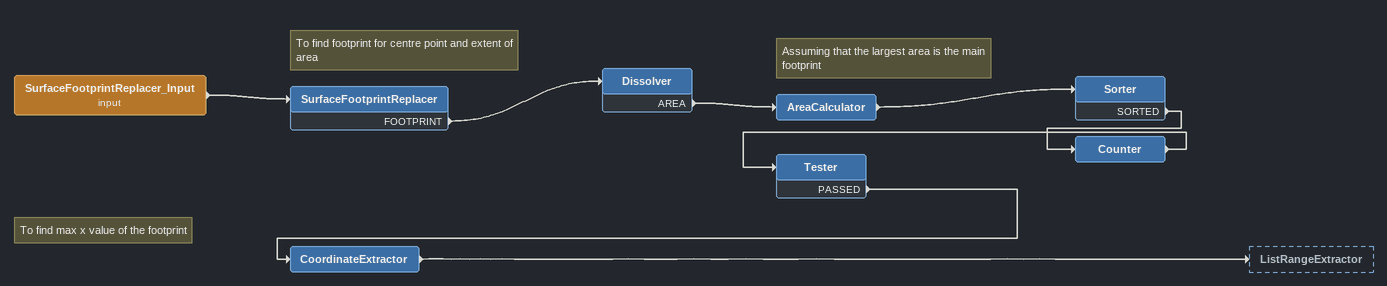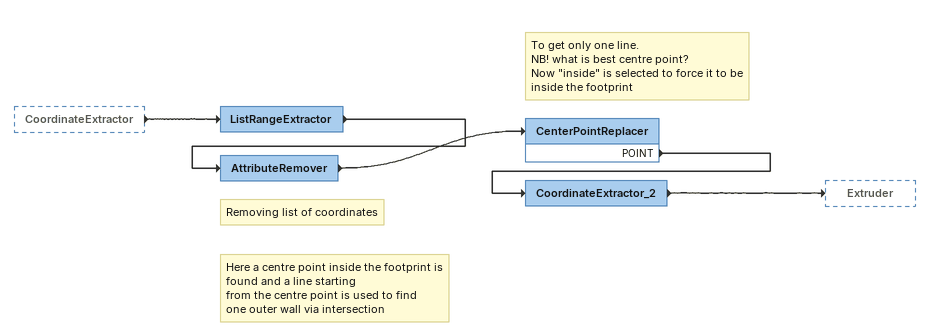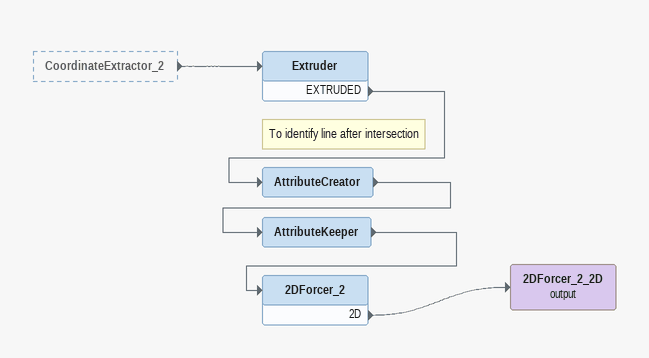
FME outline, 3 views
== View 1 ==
SurfaceFootprintReplacer_Input (input)
    -> SurfaceFootprintReplacer
Note: To find footprint for centre point and extent of area
SurfaceFootprintReplacer
    FOOTPRINT -> Dissolver
Dissolver
    AREA -> AreaCalculator
Note: Assuming that the largest area is the main footprint
AreaCalculator
    -> Sorter
Sorter
    SORTED -> Counter
Counter
    -> Tester
Tester
    PASSED -> CoordinateExtractor
Note: To find max x value of the footprint
CoordinateExtractor
    -> ListRangeExtractor

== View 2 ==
CoordinateExtractor [outside]
    -> ListRangeExtractor
ListRangeExtractor
    -> AttributeRemover
Note: Removing list of coordinates
Note: Here a centre point inside the footprint is found and a line starting / from the centre point is used to find / one outer wall via intersection
AttributeRemover
    -> CenterPointReplacer
Note: To get only one line. / NB! what is best centre point? / Now "inside" is selected to force it to be inside the footprint
CenterPointReplacer
    POINT -> CoordinateExtractor_2
CoordinateExtractor_2
    -> Extruder

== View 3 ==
CoordinateExtractor_2 [outside]
    -> Extruder
Extruder
    EXTRUDED -> AttributeCreator
Note: To identify line after intersection
AttributeCreator
    -> AttributeKeeper
AttributeKeeper
    -> 2DForcer_2
2DForcer_2
    2D -> 2DForcer_2_2D (output)
2DForcer_2_2D (output)
